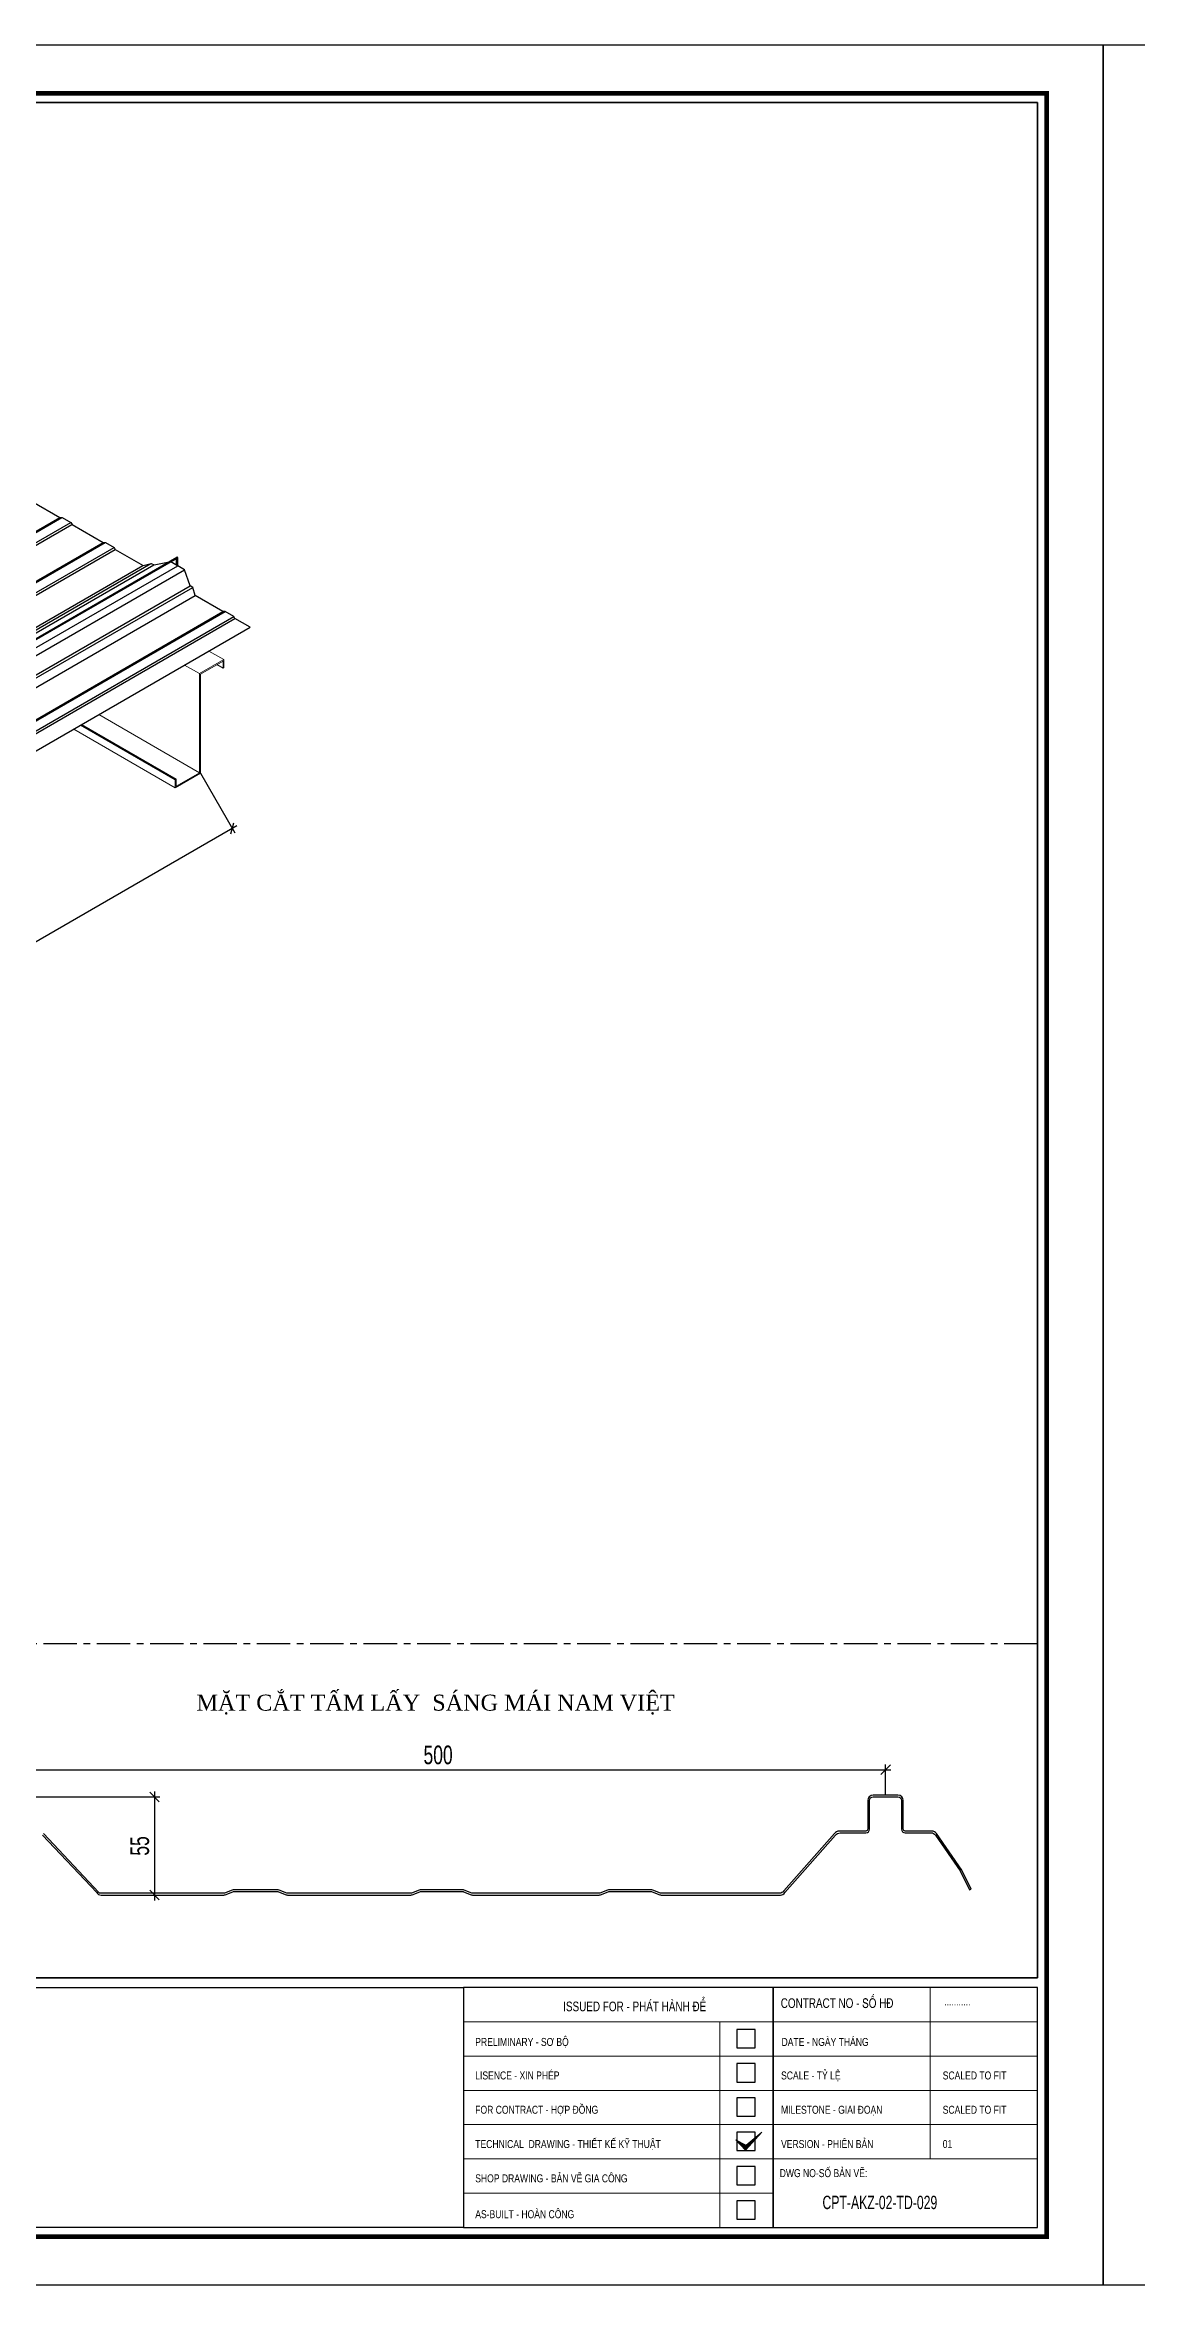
# Model space of a CAD drawing. Header units: inches. Extents: x 315041 to 662841, y -45540 to -35018.
# Drawn here: x 334757.1 to 334961.6, y -37110 to -36690 of the extents above; entities that cross this region are included whole.
import ezdxf
from ezdxf.enums import TextEntityAlignment as Align

# ---------------------------------------------------------------- set-up
doc = ezdxf.new("R2010")
doc.units = ezdxf.units.IN
doc.header["$MEASUREMENT"] = 0
doc.linetypes.add('CENTER', pattern=[2, 1.25, -0.25, 0.25, -0.25])
for name, color, linetype in [('2', 2, 'Continuous'), ('250', 250, 'Continuous'), ('7', 7, 'Continuous'), ('BAO KHUNG', 31, 'Continuous'), ('diem', 222, 'Continuous'), ('Fast RSQ_A2 Frame$0$Khung ten', 4, 'Continuous'), ('ROOFING', 4, 'Continuous'), ('Text', 7, 'Continuous'), ('TON', 187, 'Continuous')]:
    doc.layers.add(name, color=color, linetype=linetype)
doc.layers.add('Cover text', color=7, linetype='Continuous', true_color=0x52370f)
for name, color, linetype, lineweight in [('DETAIL$0$S-Dim', 8, 'Continuous', 20), ('DETAIL$0$S-Hatch', 8, 'Continuous', 13), ('S-Hatch', 8, 'Continuous', 9), ('XG', 128, 'Continuous', 13)]:
    doc.layers.add(name, color=color, linetype=linetype, lineweight=lineweight)
doc.styles.add('ST1', font='times.ttf', dxfattribs={"width": 0.7})
doc.styles.add('ST1H', font='vnshxh.shx', dxfattribs={"width": 0.7})
doc.styles.get("Standard").update_dxf_attribs({"font": 'VHARIALN.TTF'})
doc.styles.add('style2', font='VHAVANI.TTF')
doc.styles.add('TIEU DE', font='VHARIALN.TTF', dxfattribs={"width": 0.8})
doc.styles.add('vntimeh.shx', font='vntimeh.shx', dxfattribs={"width": 0.8, "bigfont": 'bigfont.shx'})
doc.dimstyles.new('2', dxfattribs={"dimtxt": 4.5, "dimasz": 1.5, "dimexe": 1, "dimexo": 0, "dimgap": 1, "dimtad": 1, "dimdec": 0, "dimlfac": 2, "dimzin": 0, "dimdsep": 46, "dimtxsty": 'ST1', "dimblk": 'OBLIQUE', "dimcen": 1, "dimdle": 1, "dimclrd": 8, "dimclre": 8, "dimclrt": 3, "dimadec": 0, "dimazin": 0, "dimtfac": 1, "dimtdec": 0, "dimtix": 1, "dimtmove": 0, "dimatfit": 3, "dimfxl": 0.18, "dimtfill": 1, "dimtolj": 1, "dimtzin": 0, "dimlwd": -1, "dimlwe": -1, "dimarcsym": 1})
doc.dimstyles.new('3', dxfattribs={"dimtxt": 3.5, "dimasz": 1.8, "dimexe": 1, "dimexo": 0, "dimgap": 1, "dimtad": 1, "dimdec": 0, "dimlfac": 3, "dimzin": 0, "dimdsep": 46, "dimtxsty": 'ST1H', "dimblk": 'OBLIQUE', "dimcen": 1, "dimdle": 1, "dimclrd": 8, "dimclre": 8, "dimclrt": 3, "dimadec": 0, "dimazin": 0, "dimtfac": 1, "dimtdec": 0, "dimtix": 1, "dimtofl": 0, "dimtmove": 1, "dimatfit": 3, "dimfxl": 0.18, "dimtolj": 1, "dimtzin": 0, "dimlwd": -1, "dimlwe": -1, "dimarcsym": 1})

# ---------------------------------------------------------------- blocks, each defined once
blk = doc.blocks.new('DETAIL$0$MARK')
at = {"layer": 'DETAIL$0$S-Hatch', "linetype": 'Continuous'}
h = blk.add_hatch(dxfattribs=at)
h.set_pattern_fill('ANSI31', color=256, scale=50, style=0)
h.paths.add_polyline_path([(1667850, -1156933), (1667909, -1156997), (1668012, -1156885), (1667913, -1156967)])
at = {"layer": 'DETAIL$0$S-Dim', "linetype": 'Continuous'}
blk.add_lwpolyline([(1667850, -1156933), (1667909, -1156997), (1668012, -1156885), (1667913, -1156967), (1667850, -1156933)], dxfattribs=at)
blk = doc.blocks.new('A$C75D82031')
at = {"layer": '2', "color": 157, "linetype": 'Continuous'}
blk.add_lwpolyline([(0, 420), (594, 420), (594, 0), (0, 0)], close=True, dxfattribs=at)
at = {"layer": '7', "color": 147, "linetype": 'Continuous'}
blk.add_lwpolyline([(12.33, 57.61), (581.67, 57.61), (581.67, 409.19), (12.33, 409.19)], close=True, dxfattribs=at)
at = {"layer": 'BAO KHUNG', "color": 167, "linetype": 'Continuous', "const_width": 0.871}
blk.add_lwpolyline([(10.59, 9.07), (583.41, 9.07), (583.41, 410.93), (10.59, 410.93)], close=True, dxfattribs=at)
at = {"layer": 'BAO KHUNG', "color": 7}
for points in [[(211.89, 55.81), (474.14, 55.81), (474.14, 10.81), (211.89, 10.81)], [(474.14, 10.81), (532.16, 10.81), (532.16, 55.81), (474.14, 55.81)], [(532.16, 10.81), (581.67, 10.81), (581.67, 55.81), (532.16, 55.81)]]:
    blk.add_lwpolyline(points, close=True, dxfattribs=at)
at = {"layer": 'Fast RSQ_A2 Frame$0$Khung ten', "color": 7, "ltscale": 1000}
for points in [[(525.34, 44.51), (528.78, 44.51), (528.78, 47.96), (525.34, 47.96)], [(525.34, 38.09), (528.78, 38.09), (528.78, 41.53), (525.34, 41.53)], [(525.34, 31.66), (528.78, 31.66), (528.78, 35.1), (525.34, 35.1)], [(525.34, 25.23), (528.78, 25.23), (528.78, 28.67), (525.34, 28.67)], [(525.34, 18.8), (528.78, 18.8), (528.78, 22.24), (525.34, 22.24)], [(525.34, 12.37), (528.78, 12.37), (528.78, 15.81), (525.34, 15.81)]]:
    blk.add_lwpolyline(points, close=True, dxfattribs=at)
at = {"layer": 'S-Hatch'}
for p, q in [((561.54, 55.81), (561.54, 23.67)), ((474.14, 49.38), (532.16, 49.38)), ((522.13, 10.81), (522.13, 49.38)), ((532.16, 49.38), (581.67, 49.38)), ((474.14, 42.95), (532.16, 42.95)), ((532.16, 42.95), (581.67, 42.95)), ((474.14, 36.52), (532.16, 36.52)), ((532.16, 36.52), (581.67, 36.52)), ((474.14, 30.1), (532.16, 30.1)), ((532.16, 30.1), (581.67, 30.1)), ((474.14, 23.67), (532.16, 23.67)), ((532.16, 23.67), (581.67, 23.67)), ((474.14, 17.24), (532.16, 17.24))]:
    blk.add_line(p, q, dxfattribs=at)
at = {"layer": 'DETAIL$0$S-Dim', "linetype": 'Continuous', "xscale": 0.02999999996973202, "yscale": 0.02999999996973202, "zscale": 0.02999999996973202}
blk.add_blockref('DETAIL$0$MARK', (-49510.32, 34735.23), dxfattribs=at)
at = {"layer": 'BAO KHUNG', "color": 7, "linetype": 'Continuous', "width": 0.9}
blk.add_text('ISSUED FOR - PHÁT HÀNH ĐỂ ', height=1.8, dxfattribs=at).set_placement((506.46, 51.36), align=Align.CENTER)
blk.add_text('CONTRACT NO - Sè H§', height=1.8, dxfattribs=at).set_placement((533.57, 51.98))
at = {"layer": 'BAO KHUNG', "color": 109, "linetype": 'Continuous', "style": 'style2', "width": 0.8}
blk.add_text('...........', height=1.5, dxfattribs=at).set_placement((564.21, 52.44))
at = {"layer": 'Cover text', "linetype": 'Continuous', "style": 'style2', "width": 0.8}
for s, p in [('PRELIMINARY - S¥ Bé', (476.33, 44.85)), ('date - NGµY TH¸NG', (533.72, 44.85)), ('LISENCE - XIN PHÐP', (476.33, 38.57)), ('scale - tû lÖ', (533.63, 38.57)), ('scaled to fit', (563.92, 38.57)), ('FOR CONTRACT - HîP §åNG', (476.33, 32.14)), ('MILESTONE - GIAI §O¹N', (533.63, 32.14)), ('scaled to fit', (563.92, 32.14)), ('TECHNICAL  DRAWING - THIÕT KÕ Kü THUËT', (476.33, 25.71)), ('VERSION - PHI£N B¶N', (533.63, 25.71)), ('01', (563.92, 25.71)), ('SHOP DRAWING - B¶N VÏ GIA C¤NG', (476.33, 19.28)), ('%%u%%udwg no-sè b¶n vÏ:', (533.38, 20.26)), ('AS-BUILT - HOµN C¤NG', (476.33, 12.56))]:
    blk.add_text(s, height=1.5, dxfattribs=at).set_placement(p)
blk = doc.blocks.new('_Oblique')
at = {"color": 0, "linetype": 'ByBlock', "lineweight": -2}
blk.add_line((-0.5, -0.5), (0.5, 0.5), dxfattribs=at)
blk = doc.blocks.new('*D511')
at = {"color": 8, "linetype": 'Continuous', "transparency": 16777216}
for p, q in [((334786.27, -36826.58), (334792.74, -36837.78)), ((334697.84, -36891.41), (334793.1, -36836.41)), ((334692.74, -36880.58), (334699.21, -36891.78))]:
    blk.add_line(p, q, dxfattribs=at)
at = {"layer": 'Defpoints', "color": 0, "linetype": 'Continuous', "transparency": 16777216}
for p in [(334786.27, -36826.58), (334792.24, -36836.91), (334692.74, -36880.58)]:
    blk.add_point(p, dxfattribs=at)
at = {"color": 8, "linetype": 'Continuous', "transparency": 16777216, "xscale": 1.5, "yscale": 1.5, "zscale": 1.5}
for p, rotation in [((334792.24, -36836.91), 29.99999999996979), ((334698.71, -36890.91), 209.9999999999698)]:
    blk.add_blockref('_Oblique', p, dxfattribs=dict(at, rotation=rotation))
at = {"color": 3, "linetype": 'Continuous', "transparency": 16777216, "insert": (334743.82, -36861.06), "char_height": 4.5, "attachment_point": 5, "rotation": 30, "style": 'ST1', "bg_fill": 3, "box_fill_scale": 1.25, "bg_fill_color": 256, "bg_fill_true_color": 13158600, "bg_fill_transparency": 16684756}
blk.add_mtext('\\A1;BXG', dxfattribs=at)
blk = doc.blocks.new('*D518')
at = {"color": 8, "linetype": 'Continuous', "transparency": 16777216}
for p, q in [((334745.98, -37013.39), (334915.65, -37013.39)), ((334746.98, -37018.15), (334746.98, -37012.39)), ((334914.65, -37018.15), (334914.65, -37012.39))]:
    blk.add_line(p, q, dxfattribs=at)
at = {"layer": 'Defpoints', "color": 0, "transparency": 16777216}
for p in [(334914.65, -37013.39), (334746.98, -37018.15), (334914.65, -37018.15)]:
    blk.add_point(p, dxfattribs=at)
at = {"color": 8, "transparency": 16777216, "xscale": 1.8, "yscale": 1.8, "zscale": 1.8, "rotation": 180}
blk.add_blockref('_Oblique', (334746.98, -37013.39), dxfattribs=at)
at = {"color": 8, "transparency": 16777216, "xscale": 1.8, "yscale": 1.8, "zscale": 1.8}
blk.add_blockref('_Oblique', (334914.65, -37013.39), dxfattribs=at)
at = {"color": 3, "transparency": 16777216, "insert": (334830.81, -37010.64), "char_height": 3.5, "attachment_point": 5, "style": 'ST1H'}
blk.add_mtext('\\A1;500', dxfattribs=at)
blk = doc.blocks.new('*D519')
at = {"color": 8, "linetype": 'Continuous', "transparency": 16777216}
for p, q in [((334746.98, -37018.49), (334778.67, -37018.49)), ((334777.67, -37017.49), (334777.67, -37037.88)), ((334767.68, -37036.88), (334778.67, -37036.88))]:
    blk.add_line(p, q, dxfattribs=at)
at = {"layer": 'Defpoints', "color": 0, "transparency": 16777216}
for p in [(334746.98, -37018.49), (334767.68, -37036.88), (334777.67, -37036.88)]:
    blk.add_point(p, dxfattribs=at)
at = {"color": 8, "transparency": 16777216, "xscale": 1.8, "yscale": 1.8, "zscale": 1.8}
for p, rotation in [((334777.67, -37018.49), 90), ((334777.67, -37036.88), 270)]:
    blk.add_blockref('_Oblique', p, dxfattribs=dict(at, rotation=rotation))
at = {"color": 3, "transparency": 16777216, "insert": (334774.92, -37027.68), "char_height": 3.5, "attachment_point": 5, "rotation": 90, "style": 'ST1H'}
blk.add_mtext('\\A1;55', dxfattribs=at)

msp = doc.modelspace()

# ---------------------------------------------------------------- linework, layer by layer
at = {"layer": '250', "color": 8, "linetype": 'CENTER', "ltscale": 5}
msp.add_lwpolyline([(334697.8288, -37052.4169), (334943.1113, -37052.4169), (334943.1113, -36989.8221), (334697.8288, -36989.8221)], close=True, dxfattribs=at)
at = {"layer": 'diem', "ltscale": 15}
for p, q in [((334781.7836, -36787.384), (334781.7836, -36786.2093)), ((334781.9741, -36787.384), (334781.9741, -36786.227)), ((334781.9888, -36787.6574), (334781.9888, -36786.1955))]:
    msp.add_line(p, q, dxfattribs=at)
for points in [[(334751.4938, -36768.5843), (334751.4938, -36770.0512), (334752.7929, -36770.8012), (334753.8225, -36773.8178), (334754.3421, -36774.1178), (334754.7539, -36775.6546), (334759.95, -36778.6546), (334760.3873, -36778.6473), (334762.0111, -36779.5848), (334762.2234, -36779.9671), (334768.0553, -36783.3342)], [(334768.0553, -36783.3342), (334768.4926, -36783.3268), (334770.1164, -36784.2643), (334770.3287, -36784.6467), (334775.5248, -36787.6467), (334777.0616, -36787.2349), (334777.5812, -36787.5349), (334780.7085, -36786.9183), (334781.9888, -36787.6574), (334781.9888, -36787.6574)], [(334795.5743, -36799.2223), (334792.7508, -36797.5921), (334792.5385, -36797.2098), (334790.9147, -36796.2723), (334790.4774, -36796.2796), (334785.2813, -36793.2796), (334784.8695, -36791.7428), (334784.3499, -36791.4428), (334783.3203, -36788.4262), (334782.0212, -36787.6762), (334782.0212, -36786.2093)]]:
    msp.add_lwpolyline(points, dxfattribs=at)
for points in [[(334781.9518, -36786.227), (334781.9518, -36787.3347, -1), (334781.8487, -36787.3347), (334781.8487, -36786.1955)], [(334781.9741, -36787.384, 0.00008087), (334781.9741, -36787.384)]]:
    msp.add_lwpolyline(points, format="xyb", dxfattribs=at)
for centre, radius, start, end in [((334781.9024, -36786.2068), 0.1188, 358.788562, 181.211438), ((334781.8789, -36787.384), 0.0952, 180, 0), ((334781.9187, -36786.1955), 0.07, 0, 180)]:
    msp.add_arc(centre, radius, start, end, dxfattribs=at)
at = {"layer": 'ROOFING', "color": 132, "ltscale": 15, "true_color": 0x17e8d7}
msp.add_lwpolyline([(334756.6768, -37025.6751), (334766.8401, -37036.4306, 0.25227798), (334767.6753, -37036.8806), (334790.6837, -37036.8806, 0.09541457), (334790.9313, -37036.8329), (334792.3595, -37036.2616, -0.09541457), (334792.6071, -37036.214), (334800.6837, -37036.214, -0.09541457), (334800.9313, -37036.2616), (334802.3595, -37036.8329, 0.09541457), (334802.6071, -37036.8806), (334825.6837, -37036.8806, 0.09541457), (334825.9313, -37036.8329), (334827.3595, -37036.2616, -0.09541457), (334827.6071, -37036.214), (334835.3503, -37036.214, -0.09541457), (334835.5979, -37036.2616), (334837.0262, -37036.8329, 0.09541457), (334837.2738, -37036.8806), (334861.017, -37036.8806, 0.09541457), (334861.2646, -37036.8329), (334862.6929, -37036.2616, -0.09541457), (334862.9405, -37036.214), (334870.6837, -37036.214, -0.09541457), (334870.9313, -37036.2616), (334872.3595, -37036.8329, 0.09541457), (334872.6071, -37036.8806), (334894.9489, -37036.8806, 0.25227798), (334895.7841, -37036.4306), (334905.2807, -37025.6751, -0.25227798), (334906.1159, -37025.2251), (334910.9787, -37025.2251, 0.41421356), (334911.6454, -37024.5584), (334911.6454, -37019.1534, -0.41421356), (334912.3121, -37018.4867), (334916.9787, -37018.4867, -0.41421356), (334917.6454, -37019.1534), (334917.6454, -37024.5584, 0.41421356), (334918.3121, -37025.2251), (334923.1797, -37025.2251, -0.24658476), (334924.0029, -37025.6573), (334928.6178, -37032.3489), (334930.3677, -37035.8798), (334930.6897, -37035.7935), (334928.9249, -37032.2071), (334924.1779, -37025.324, 0.24658476), (334923.3547, -37024.8917), (334918.3121, -37024.8917, -0.41421356), (334917.9787, -37024.5584), (334917.9787, -37019.1534, 0.41421356), (334916.9787, -37018.1534), (334912.3121, -37018.1534), (334912.3121, -37018.1534, 0.41421356), (334911.3121, -37019.1534), (334911.3121, -37024.5584, -0.41421356), (334910.9787, -37024.8917), (334905.9363, -37024.8917, 0.25227798), (334905.1012, -37025.3418), (334895.6045, -37036.0972, -0.25227798), (334894.7693, -37036.5473), (334872.6071, -37036.5473, -0.09541457), (334872.4833, -37036.5234), (334871.0551, -37035.9521, 0.09541457), (334870.6837, -37035.8806), (334862.9405, -37035.8806, 0.09541457), (334862.5691, -37035.9521), (334861.1408, -37036.5234, -0.09541457), (334861.017, -37036.5473), (334837.2738, -37036.5473, -0.09541457), (334837.15, -37036.5234), (334835.7217, -37035.9521, 0.09541457), (334835.3503, -37035.8806), (334827.6071, -37035.8806, 0.09541457), (334827.2357, -37035.9521), (334825.8075, -37036.5234, -0.09541457), (334825.6837, -37036.5473), (334802.6071, -37036.5473, -0.09541457), (334802.4833, -37036.5234), (334801.0551, -37035.9521, 0.09541457), (334800.6837, -37035.8806), (334792.6071, -37035.8806, 0.09541457), (334792.2357, -37035.9521), (334790.8075, -37036.5234, -0.09541457), (334790.6837, -37036.5473), (334767.4955, -37036.5473), (334767.4955, -37036.5473, -0.24658476), (334767.2211, -37036.4032), (334756.8563, -37025.3418, 0.25227798)], format="xyb", dxfattribs=at)
at = {"layer": 'TON', "ltscale": 15}
for p, q in [((334467.0692, -36947.712), (334759.9176, -36778.6359)), ((334467.4771, -36947.7215), (334760.3204, -36778.6484)), ((334469.1302, -36948.6421), (334761.9786, -36779.566)), ((334469.3567, -36949.0162), (334762.2076, -36779.9387)), ((334475.1882, -36952.3995), (334768.0366, -36783.3234)), ((334475.6106, -36952.4006), (334768.4539, -36783.3275)), ((334477.2492, -36953.3296), (334770.0976, -36784.2535)), ((334477.4687, -36953.7078), (334770.3195, -36784.6303)), ((334484.1563, -36956.3222), (334776.9915, -36787.2537)), ((334484.714, -36956.6002), (334777.5624, -36787.5241)), ((334487.4508, -36956.0713), (334781.8451, -36786.1027)), ((334487.4991, -36956.0618), (334781.9024, -36786.088)), ((334487.9003, -36956.0176), (334782.0213, -36786.2068)), ((334489.1728, -36956.7523), (334782.0212, -36787.6762)), ((334669.7191, -36848.712), (334775.506, -36787.6359)), ((334490.4719, -36957.5023), (334783.3203, -36788.4262)), ((334491.5015, -36960.5189), (334784.3499, -36791.4428)), ((334492.0211, -36960.8189), (334784.8695, -36791.7428)), ((334492.4329, -36962.3557), (334785.2813, -36793.2796)), ((334497.6291, -36965.3557), (334790.4774, -36796.2796)), ((334498.0663, -36965.3483), (334790.9147, -36796.2723)), ((334499.6901, -36966.2858), (334792.5385, -36797.2098)), ((334499.9024, -36966.6682), (334792.7508, -36797.5921)), ((334502.726, -36968.2984), (334795.5743, -36799.2223))]:
    msp.add_line(p, q, dxfattribs=at)
at = {"layer": 'XG', "ltscale": 0.015}
for p, q in [((334787.8648, -36803.6734), (334790.665, -36805.2901)), ((334783.3182, -36806.2984), (334786.1183, -36807.9151)), ((334786.1183, -36807.9151), (334790.665, -36805.2901)), ((334786.1183, -36807.9151), (334786.1183, -36826.4919)), ((334786.2683, -36808.0017), (334790.515, -36805.5499)), ((334786.2683, -36808.0017), (334786.2683, -36826.5785)), ((334790.515, -36806.8767), (334789.3659, -36806.2133)), ((334790.515, -36805.5499), (334790.515, -36806.8767)), ((334790.515, -36806.8767), (334790.665, -36806.7901)), ((334790.665, -36805.2901), (334790.665, -36806.7901)), ((334767.2302, -36815.5868), (334786.1183, -36826.4919)), ((334762.5336, -36818.2984), (334781.5717, -36829.2901)), ((334763.8326, -36817.5484), (334781.5717, -36827.7901)), ((334763.9826, -36817.4618), (334781.7217, -36827.7035)), ((334781.5717, -36829.2901), (334786.2683, -36826.5785)), ((334781.5717, -36827.7901), (334781.7217, -36827.7035)), ((334781.5717, -36829.2901), (334781.5717, -36827.7901)), ((334781.7217, -36829.0303), (334786.1183, -36826.4919)), ((334781.7217, -36829.0303), (334781.7217, -36827.7035))]:
    msp.add_line(p, q, dxfattribs=at)

# ---------------------------------------------------------------- block references
at = {"color": 1}
for p in [(334361.4423, -37110.027), (334955.4423, -37110.027)]:
    msp.add_blockref('A$C75D82031', p, dxfattribs=at)

# ---------------------------------------------------------------- texts
at = {"color": 3, "ltscale": 0.5, "style": 'TIEU DE', "width": 0.8}
msp.add_attdef('CPT-AKZ-02-TD-029', text='KC-01', height=2.5, dxfattribs=at).set_placement((334913.5855, -37094.512), align=Align.MIDDLE_CENTER)
at = {"layer": 'Text', "color": 3, "insert": (334830.3389, -37001.1977), "char_height": 3, "width": 300.26413, "attachment_point": 5, "style": 'vntimeh.shx'}
msp.add_mtext('\\A1;{\\fTimes New Roman|b0|i0|c0|p18;\\W1;MẶT CẮT TẤM LẤY  SÁNG MÁI NAM VIỆT}', dxfattribs=at)

# ---------------------------------------------------------------- dimensions: what is measured, and where the dimension line sits
at = {"color": 8}
dim = msp.add_linear_dim(base=(334914.6454, -37013.3905), p1=(334746.9787, -37018.1534), p2=(334914.6454, -37018.1534), text='500', dimstyle='3', dxfattribs=at)
dim.commit()
dim.dimension.update_dxf_attribs({"geometry": '*D518', "text_midpoint": (334830.8121, -37010.6405)})
dim = msp.add_linear_dim(base=(334777.6692, -37036.8806), p1=(334746.9787, -37018.4867), p2=(334767.6753, -37036.8806), angle=90, dimstyle='3', dxfattribs=at)
dim.commit()
dim.dimension.update_dxf_attribs({"geometry": '*D519', "text_midpoint": (334774.9192, -37027.6837)})

# ---------------------------------------------------------------- next in the draw order: dimensions: what is measured, and where the dimension line sits
at = {"linetype": 'Continuous'}
dim = msp.add_aligned_dim(p1=(334692.7376, -36880.5785), p2=(334786.2683, -36826.5785), distance=-11.9356, text='BXG', dimstyle='2', dxfattribs=at)
dim.commit()
dim.dimension.update_dxf_attribs({"geometry": '*D511', "text_midpoint": (334743.8206, -36861.0568)})

# ---------------------------------------------------------------- next in the draw order: linework, layer by layer
msp.add_lwpolyline([(334373.7734, -36700.8371), (334943.1113, -36700.8371), (334943.1113, -37052.4169), (334373.7734, -37052.4169)], close=True)
at = {"color": 8}
msp.add_lwpolyline([(334373.7734, -36700.8371), (334943.1113, -36700.8371), (334943.1113, -37052.4169), (334373.7734, -37052.4169)], close=True, dxfattribs=at)

doc.saveas('drawing.dxf')
